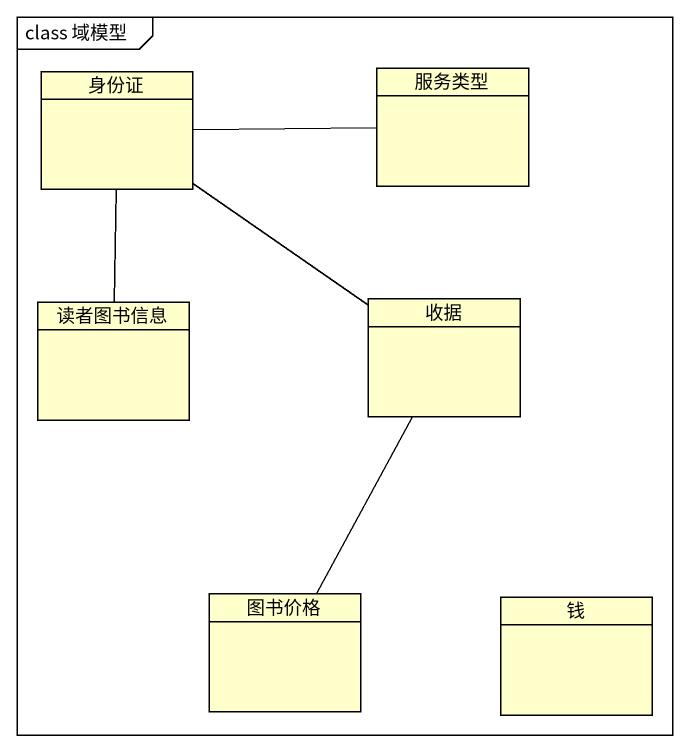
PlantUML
@startuml
mainframe class 域模型
hide circle
hide empty members
class 身份证
class 服务类型
class 读者图书信息
class 收据
class 图书价格
class 钱
身份证 -right- 服务类型
读者图书信息 -up- 身份证
收据 -up- 身份证
图书价格 -up- 收据
@enduml
